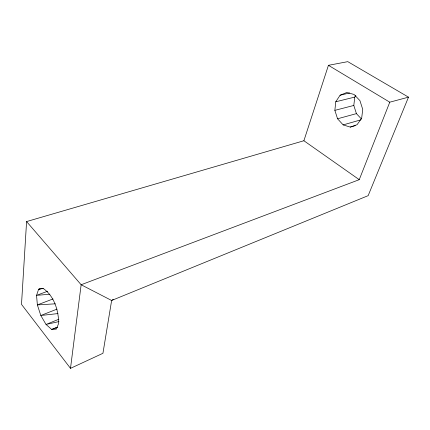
<?xml version="1.0" encoding="UTF-8"?>
<svg xmlns="http://www.w3.org/2000/svg" width="430" height="430" viewBox="0 0 430 430"><rect width="100%" height="100%" fill="white"/><g stroke="black" fill="none" stroke-linecap="round" stroke-linejoin="round"><path stroke-width="0.64" d="M26.585 221.568L81.141 284.751L111.633 300.479L368.155 195.661L408.5 97.153L389.773 102.189L359.249 179.67L303.892 140.744L26.585 221.568L21.5 304.37L70.498 368.349L102.937 353.304L111.633 300.479L113.278 299.318M334.863 110.359L335.771 101.77L340.092 95.229L346.768 92.504L354.057 94.455L359.942 100.652L362.737 109.403L361.657 118.239L357.056 124.7L350.273 127.092L343.161 124.894L337.555 118.782L334.863 110.359L353.809 105.452L354.788 97.083L355.879 95.481M70.498 368.349L81.141 284.751L359.249 179.67M303.892 140.744L328.439 65.317L347.789 61.651L408.5 97.153M57.228 327.176L51.697 329.461L46.021 324.451L40.812 315.496L37.367 304.918L36.545 295.356L38.614 289.277L39.861 288.82M58.867 319.237L46.021 324.451L58.991 321.581M57.018 309.111L40.812 315.496L57.98 313.577M53.003 298.947L37.367 304.918L55.293 303.822M57.319 327.364L51.697 329.461L56.362 329.1L58.706 323.263C58.518 310.358 54.185 295.99 43.108 288.385L38.614 289.277L43.183 288.369M47.676 291.228L36.545 295.356L49.885 294.217M350.273 127.092L355.277 125.635M343.161 124.894L360.706 119.895M337.555 118.782L356.422 113.627L361.533 119.083M335.771 101.77L354.788 97.083M340.092 95.229L349.617 92.955M328.439 65.317L389.773 102.189M353.809 105.452L356.422 113.627"/></g></svg>
